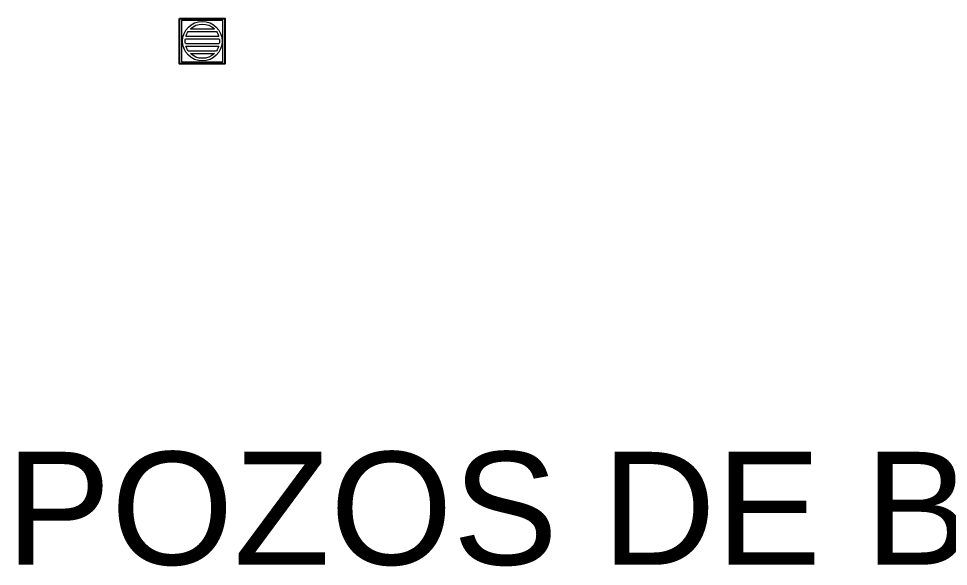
# Model space of a CAD drawing. Header units: metres. Extents: x 4626 to 5839, y 1264 to 1407.
# Drawn here: x 5795.699 to 5798.168, y 1301.288 to 1302.743 of the extents above; entities that cross this region are included whole.
import ezdxf

# ---------------------------------------------------------------- set-up
doc = ezdxf.new("R2010")
doc.units = ezdxf.units.M
doc.layers.add('AMR_IS_Pluvial', color=40, linetype='Continuous', true_color=0xffbf00)
doc.layers.add('AMR_IS_Referencias', color=2, linetype='Continuous', lineweight=9)
doc.styles.add('arial', font='arial.ttf')

# ---------------------------------------------------------------- blocks, each defined once
blk = doc.blocks.new('rp63')
at = {"layer": 'AMR_IS_Pluvial'}
blk.add_lwpolyline([(-0.12, 0.12), (0, 0.12), (0, 0), (-0.12, 0), (-0.12, 0.12)], dxfattribs=at)
at = {"layer": 'AMR_IS_Pluvial', "lineweight": 9}
blk.add_lwpolyline([(-0.115, 0.005), (-0.005, 0.005), (-0.005, 0.115), (-0.115, 0.115)], close=True, dxfattribs=at)
for points in [[(-0.0966, 0.086), (-0.0219, 0.086)], [(-0.0911, 0.0925), (-0.0274, 0.0925)], [(-0.1043, 0.0665), (-0.0142, 0.0665)], [(-0.1043, 0.0535), (-0.0142, 0.0535)], [(-0.1029, 0.073), (-0.0157, 0.073)], [(-0.1029, 0.047), (-0.0157, 0.047)], [(-0.0966, 0.034), (-0.0219, 0.034)], [(-0.0911, 0.0275), (-0.0274, 0.0275)]]:
    blk.add_lwpolyline(points, dxfattribs=at)
blk.add_circle((-0.0593, 0.06), 0.0525, dxfattribs=at)
at = {"layer": 'AMR_IS_Pluvial', "lineweight": 9, "extrusion": (-6.12323e-17, -7.4988e-33, -1)}
for start, end in [(45.5847, 134.4153), (16.6015, 34.8499), (145.1501, 163.3985), (351.7868, 8.2132), (171.7868, 188.2132), (325.1501, 343.3985), (225.5847, 314.4153), (196.6015, 214.8499)]:
    blk.add_arc((0.0593, 0.06), 0.0455, start, end, dxfattribs=at)

msp = doc.modelspace()

# ---------------------------------------------------------------- block references
at = {"layer": 'AMR_IS_Pluvial'}
msp.add_blockref('rp63', (5796.246, 1302.6228), dxfattribs=at)

# ---------------------------------------------------------------- texts
at = {"layer": 'AMR_IS_Referencias', "insert": (5795.6643, 1301.4405), "char_height": 0.3, "width": 8.842778, "attachment_point": 4, "style": 'arial'}
msp.add_mtext('POZOS DE BOMBEO', dxfattribs=at)

doc.saveas('drawing.dxf')
